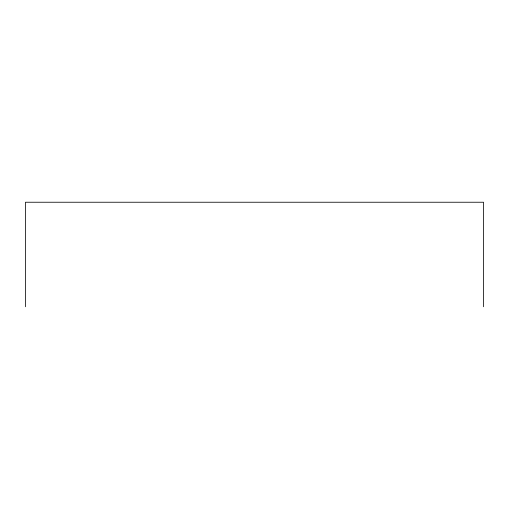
<?xml version="1.0" encoding="UTF-8"?>
<svg xmlns="http://www.w3.org/2000/svg" width="509" height="509" viewBox="0 0 509 509"><rect width="100%" height="100%" fill="white"/><g stroke="black" fill="none" stroke-linecap="round" stroke-linejoin="round"><path stroke-width="0.76" d="M483.55 306.762L483.55 202.238L25.45 202.238L25.45 306.762"/></g></svg>
